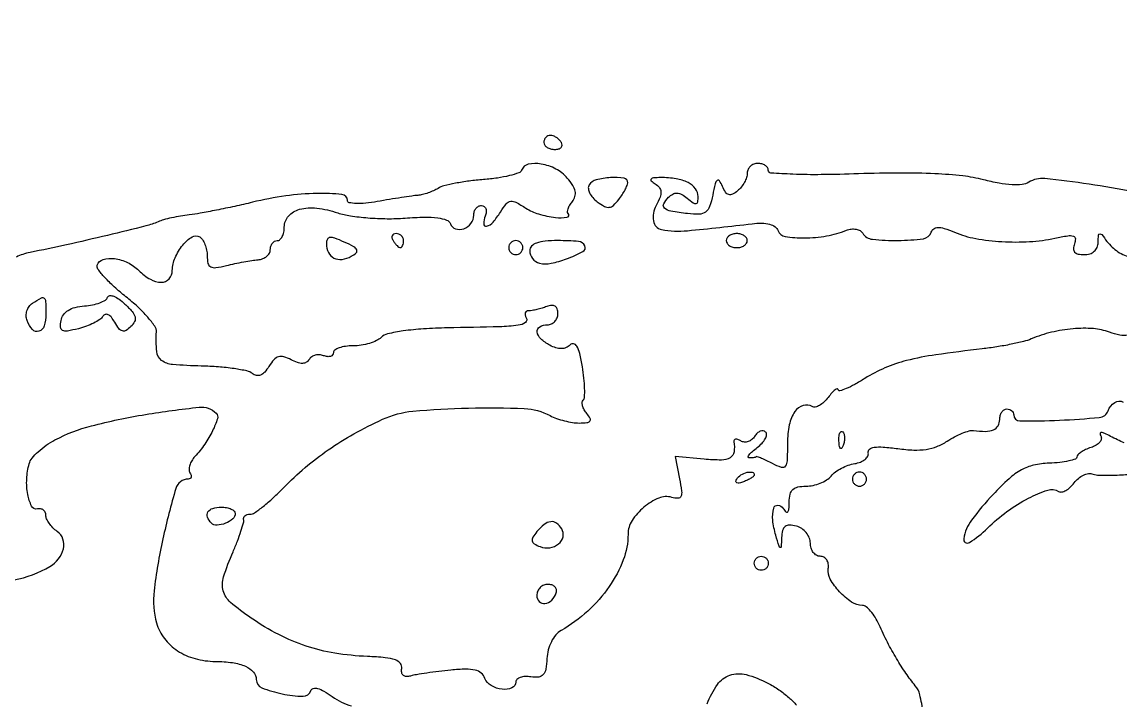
# Model space of a CAD drawing. Extents: x 0 to 4160, y 0 to 3120.
# Drawn here: x 3497.6 to 3654.1, y 2360.5 to 2457.2 of the extents above; entities that cross this region are included whole.
import ezdxf

# ---------------------------------------------------------------- set-up
doc = ezdxf.new("R2010")
doc.units = 0

msp = doc.modelspace()

# ---------------------------------------------------------------- linework, layer by layer
for points in [[(4159.499279, 606.274193, 0.000001), (4159.667734, 974.478125, 0.000057), (4159.806661, 1380.08378, 0.000034), (4159.883999, 1862.25), (4160, 3120), (3296.563358, 3120), (2433.126717, 3120)], [(757.647081, 3119.740147, 0.000002), (520.492565, 3119.487217, 0.4139)], [(1964.75, 0.149832, 0.000016), (2717.930904, 0.232101, 0.000028), (3351.473438, 0.357111)], [(3655.231105, 2412.533536, -0.106267), (3654.12608, 2412.517767, -0.041487), (3652.651276, 2412.942485, 0.072861), (3650.352457, 2413.451374, 0.039459), (3647.44997, 2413.432549, 0.037539), (3644.366287, 2412.933622, 0.041595), (3641.5, 2411.988249, -0.039782), (3640.40686, 2411.623313, -0.010671), (3638.61875, 2411.220932, -0.010742), (3636.560937, 2410.849621, -0.010915), (3634.5, 2410.569261, 0.007184), (3627.878206, 2409.718739, 0.026209), (3623.723273, 2408.900178, 0.039252), (3620.634786, 2407.858179, 0.039832), (3617.762985, 2406.350379, -0.014014), (3616.316777, 2405.493139, -0.026292), (3615.096035, 2404.896702, -0.029737), (3614.194067, 2404.575158, -0.486793), (3613.968197, 2404.737455, 0.44259), (3613.828009, 2404.854522, 0.128569), (3613.533997, 2404.732525, 0.048745), (3613.076044, 2404.308907, 0.019644), (3612.534731, 2403.649862, -0.041429), (3611.934671, 2402.980902, -0.057732), (3611.290925, 2402.50011, -0.072795), (3610.702126, 2402.264374, -0.199866), (3610.268789, 2402.333879, 0.216975), (3608.960391, 2402.499946, 0.169307), (3607.794933, 2401.638516, 0.09951), (3606.990247, 2399.73783, 0.050572), (3606.727273, 2397.144501, -0.008739), (3606.683113, 2394.61808, -0.148254), (3606.416909, 2393.839166, -0.330875), (3605.861718, 2393.66252, -0.040114), (3604.613636, 2394.206776, 0.010407), (3603.785543, 2394.628026, 0.015794), (3603.047443, 2394.956036, 0.010444), (3602.431815, 2395.191785, 0.239214), (3602.25, 2395.16898, -0.091335), (3602.105271, 2395.105694, -0.023436), (3601.853125, 2395.05898, -0.023071), (3601.555462, 2395.03206, -0.021613), (3601.25, 2395.031803, -0.466153), (3601.140312, 2395.174306, -0.113553), (3601.286368, 2395.482512, -0.045077), (3601.737792, 2395.958638, -0.018566), (3602.426999, 2396.521471, 0.040755), (3603.111737, 2397.133197, 0.065171), (3603.573102, 2397.765928, 0.091946), (3603.754665, 2398.320307, 0.233753), (3603.622626, 2398.710707, 0.164108), (3603.278088, 2398.881443, 0.128372), (3602.861159, 2398.830924, 0.097561), (3602.43064, 2398.554711, 0.063153), (3602.05743, 2398.092924, -0.082871), (3601.65299, 2397.630807, -0.092603), (3601.134672, 2397.346427, -0.100603), (3600.584644, 2397.281999, -0.117954), (3600.087027, 2397.446214, 0.045944), (3599.660272, 2397.658581, 0.123627), (3599.326381, 2397.700169, 0.236317), (3599.137751, 2397.574905, 0.174868), (3599.093644, 2397.32433, -0.079554), (3599.112832, 2395.873385, -0.22782), (3598.563481, 2395.05917, -0.133707), (3597.315421, 2394.722583, -0.023169), (3594.851154, 2394.842804), (3590.702308, 2395.23846), (3591.33885, 2392.055748, -0.014015), (3591.64033, 2390.292763, -0.134198), (3591.545791, 2389.543199, -0.304859), (3591.122698, 2389.261923, -0.071673), (3590.237697, 2389.394051, 0.173823), (3588.393259, 2389.296382, 0.07552), (3586.267853, 2387.999518, 0.073862), (3584.573363, 2386.08582, 0.145326), (3584, 2384.154807, -0.09129), (3583.323444, 2380.480159, -0.060741), (3581.319409, 2376.681774, -0.056302), (3578.26044, 2373.189151, -0.054223), (3574.462918, 2370.416439, 0.088571), (3573.704651, 2369.779042, 0.057), (3573.072412, 2368.816623, 0.05304), (3572.632536, 2367.652841, 0.052224), (3572.444356, 2366.416439, -0.029072), (3572.284811, 2364.899871, -0.140547), (3571.917773, 2364.124679, -0.189507), (3571.26351, 2363.788415, -0.061179), (3570.154048, 2363.812858, 0.046771), (3569.329315, 2363.854757, 0.073215), (3568.632752, 2363.7216, 0.102119), (3568.167437, 2363.44357, 0.210185), (3568, 2363.062858, -0.302368), (3567.44385, 2362.227281, -0.130176), (3566.054657, 2362.035209, -0.101101), (3564.487532, 2362.559799, -0.171618), (3563.599949, 2363.600134, 0.12994), (3563.066511, 2364.339745, 0.112899), (3562.209249, 2364.767339, 0.066019), (3560.863866, 2364.910469, 0.018361), (3558.74296, 2364.777577, 0.005821), (3557.008545, 2364.584376, 0.006097), (3555.305744, 2364.35349, 0.005872), (3553.840806, 2364.119022, 0.026795), (3553, 2363.927443, -0.079573), (3552.402118, 2363.856083, -0.167453), (3551.971862, 2364.023878, -0.172447), (3551.744225, 2364.416351, -0.085243), (3551.736067, 2365, 0.211928), (3551.542761, 2365.72206, 0.139275), (3550.828868, 2366.2261, 0.060827), (3549.392262, 2366.542072, 0.013173), (3546.851852, 2366.716743, -0.029539), (3542.206033, 2367.18929, -0.039563), (3538.093398, 2368.193595, -0.039796), (3534.208953, 2369.82744, -0.03042), (3530.25, 2372.1926, -0.026977), (3527.329373, 2374.428046, -0.150677), (3526.287254, 2376.073872, -0.145441), (3526.33374, 2378.051989, -0.02457), (3527.685773, 2381.627876, 0.010303), (3528.317901, 2383.165662, 0.013901), (3528.821779, 2384.582876, 0.010904), (3529.179229, 2385.772047, 0.128958), (3529.185773, 2386.25, -0.154429), (3529.203948, 2386.535263, -0.13143), (3529.382696, 2386.779687, -0.102673), (3529.703729, 2386.944128, -0.067288), (3530.117021, 2387, 0.15209), (3530.743962, 2387.195219, 0.016252), (3531.985215, 2388.112143, 0.018833), (3533.419524, 2389.336017, 0.014082), (3534.908248, 2390.786019, -0.02437), (3537.962625, 2393.640915, -0.02456), (3541.272714, 2396.177234, -0.023729), (3544.923625, 2398.452232, -0.019765), (3549, 2400.524333, -0.085001), (3553.326712, 2401.680726, -0.017306), (3561.275021, 2402.13397, -0.015794), (3569.21385, 2402.060689, -0.113124), (3572.890725, 2401.058482, 0.037335), (3573.807062, 2400.652826, 0.023333), (3574.93032, 2400.310929, 0.023375), (3576.075188, 2400.076383, 0.038852), (3577.056703, 2400, 0.023306), (3578.147923, 2400.050892, 0.203355), (3578.565615, 2400.276076, 0.305518), (3578.597452, 2400.663045, 0.045478), (3578.131121, 2401.342009, -0.045442), (3577.748413, 2401.899133, -0.061757), (3577.518012, 2402.463294, -0.077521), (3577.464518, 2402.949279, -0.187217), (3577.607958, 2403.274625, 0.186436), (3577.803844, 2403.717113, 0.017961), (3577.818455, 2404.914705, 0.020913), (3577.721578, 2406.390756, 0.015003), (3577.495182, 2408.028516, 0.015852), (3577.116617, 2409.90501, 0.070567), (3576.709416, 2410.949687, 0.212716), (3576.250924, 2411.290371, 0.256741), (3575.742704, 2411.142704, -0.093137), (3575.165247, 2410.747934, -0.098556), (3574.495372, 2410.599935, -0.082431), (3573.724014, 2410.711412, -0.045877), (3572.846804, 2411.081988, -0.064743), (3571.55705, 2412.004125, -0.177451), (3571.058136, 2412.987424, -0.299647), (3571.419706, 2413.70998, -0.131897), (3572.5, 2414, 0.106303), (3573.072312, 2414.123068, 0.099375), (3573.559375, 2414.472053, 0.096079), (3573.885883, 2414.993529, 0.09222), (3574, 2415.606989, 0.076855), (3573.898658, 2416.262395, 0.176865), (3573.59835, 2416.651801, 0.16701), (3573.103551, 2416.769113, 0.067159), (3572.418213, 2416.606989, -0.017946), (3571.740938, 2416.374612, -0.015436), (3571.014014, 2416.178303, -0.015708), (3570.342915, 2416.041231, -0.042542), (3569.859196, 2416, 0.121649), (3569.536757, 2415.920373, 0.18759), (3569.350575, 2415.70625, 0.151312), (3569.336158, 2415.382488, 0.07457), (3569.5, 2415, -0.389766), (3569.372175, 2414.334388, -0.128324), (3568.361321, 2413.927699, -0.025462), (3565.687082, 2413.72315, -0.001832), (3558.256081, 2413.561399, 0.011729), (3554.835776, 2413.419176, 0.019361), (3551.959496, 2413.119739, 0.018852), (3549.732542, 2412.714162, 0.142848), (3548.806081, 2412.206081, -0.086817), (3548.146302, 2411.742787, -0.036658), (3547.131786, 2411.354286, -0.034858), (3545.960472, 2411.088982, -0.038282), (3544.8, 2411, 0.03285), (3543.727437, 2410.929456, 0.050466), (3542.8225, 2410.715469, 0.065245), (3542.197688, 2410.403293, 0.249262), (3542, 2410.031385, -0.170338), (3541.886291, 2409.707295, -0.150241), (3541.589088, 2409.504982, -0.106442), (3541.136572, 2409.465361, -0.060487), (3540.601151, 2409.599558, 0.078358), (3540.016877, 2409.724099, 0.076955), (3539.418798, 2409.664095, 0.081898), (3538.899061, 2409.433843, 0.109625), (3538.540462, 2409.065469, -0.120033), (3538.12326, 2408.654148, -0.131207), (3537.577321, 2408.498075, -0.091482), (3536.868933, 2408.615978, -0.036019), (3535.962131, 2409.020267, 0.050921), (3534.942439, 2409.438992, 0.146009), (3534.184662, 2409.437417, 0.137696), (3533.524146, 2409.018028, 0.043318), (3532.814023, 2408.073812, -0.043047), (3532.204334, 2407.262225, -0.107717), (3531.606969, 2406.830454, -0.153868), (3531.022088, 2406.768275, -0.123953), (3530.448961, 2407.042359, 0.121501), (3529.674363, 2407.417401, 0.015515), (3527.839623, 2407.747601, 0.017417), (3525.598643, 2408.000114, 0.013695), (3523.157757, 2408.122232, -0.014091), (3519.068252, 2408.330081, -0.144151), (3517.501354, 2408.929347, -0.211006), (3516.811093, 2410.183108, -0.035135), (3516.762876, 2413, 0.167903), (3516.537047, 2413.786596, 0.025819), (3515.520087, 2415.086423, 0.02641), (3514.107773, 2416.547763, 0.020174), (3512.420098, 2417.996335, -0.016543), (3510.750082, 2419.408826, -0.024641), (3509.395763, 2420.760448, -0.021928), (3508.428696, 2421.924387, -0.248335), (3508.334866, 2422.496335, -0.243784), (3509.175003, 2423.308286, -0.104228), (3510.777379, 2423.440612, -0.081781), (3512.660417, 2422.881744, -0.083617), (3514.248632, 2421.751368, 0.065393), (3515.897136, 2420.485644, 0.131732), (3517.46842, 2420.063875, 0.213914), (3518.563817, 2420.554613, 0.179378), (3519.031803, 2421.75, -0.098088), (3519.425602, 2423.564438, -0.068648), (3520.515766, 2425.357188, -0.081016), (3521.843856, 2426.535438, -0.286899), (3522.933465, 2426.541121, -0.110913), (3523.342519, 2426.140889, -0.050362), (3523.686705, 2425.471184, -0.046439), (3523.920989, 2424.660361, -0.047153), (3524, 2423.824406, 0.054294), (3524.115804, 2422.761097, 0.226177), (3524.501388, 2422.266151, 0.154796), (3525.245539, 2422.148394, 0.023141), (3526.75, 2422.447863, -0.00831), (3527.931088, 2422.719601, -0.006735), (3529.20625, 2422.972849, -0.006813), (3530.388604, 2423.174534, -0.017479), (3531.25, 2423.278726, 0.070364), (3531.918805, 2423.432442, 0.080322), (3532.485938, 2423.762233, 0.091177), (3532.866403, 2424.212168, 0.130758), (3533, 2424.714286, -0.076226), (3533.075323, 2425.205493, -0.089419), (3533.29375, 2425.622321, -0.100747), (3533.618637, 2425.900971, -0.127718), (3534, 2426, 0.185742), (3534.381774, 2426.146891, 0.089917), (3534.70625, 2426.567705, 0.069758), (3534.926202, 2427.193065, 0.04977), (3535, 2427.932612, -0.185334), (3535.603138, 2429.503884, -0.145466), (3537.172348, 2430.463537, -0.095728), (3539.616746, 2430.632688, -0.049287), (3542.621671, 2429.959845, 0.042862), (3544.415578, 2429.533937, 0.017302), (3546.918062, 2429.250374, 0.016971), (3549.647908, 2429.129383, 0.020644), (3552.206026, 2429.208522, -0.012275), (3555.004023, 2429.341971, -0.037443), (3556.901949, 2429.24368, -0.059052), (3558.126853, 2428.937998, -0.213629), (3558.682814, 2428.38419, 0.226397), (3559.426022, 2427.679078, 0.168308), (3560.573272, 2427.701658, 0.140829), (3561.608934, 2428.461523, 0.165998), (3562, 2429.606989, -0.077961), (3562.083482, 2430.139138, -0.090312), (3562.325178, 2430.590803, -0.100781), (3562.68481, 2430.892752, -0.125032), (3563.106989, 2431, -0.158089), (3563.480915, 2430.878743, -0.151946), (3563.719716, 2430.559375, -0.112257), (3563.77672, 2430.073899, -0.06502), (3563.638374, 2429.5, 0.090952), (3563.428606, 2428.379102, 0.493473), (3563.846395, 2428.056478, 0.152523), (3564.755118, 2428.628697, 0.036984), (3565.816435, 2430.077674, -0.030192), (3566.646412, 2431.243673, -0.187216), (3567.271711, 2431.603087, -0.162772), (3568.026807, 2431.472547, -0.021539), (3569.440355, 2430.631038, 0.074241), (3571.248424, 2429.797812, 0.039416), (3573.668262, 2429.295109, 0.07357), (3575.293937, 2429.328989, 0.60915), (3575.46577, 2429.867563, -0.21814), (3575.368378, 2430.129603, -0.065976), (3575.457126, 2430.555437, -0.052473), (3575.697322, 2431.062907, -0.036465), (3576.066036, 2431.579568, 0.103108), (3576.439607, 2432.284632, 0.124908), (3576.46439, 2433.030517, 0.089711), (3576.110082, 2433.882132, 0.033737), (3575.335119, 2434.921578, 0.094947), (3573.718382, 2436.21134, 0.078203), (3571.626011, 2436.923252, 0.09631), (3569.781146, 2436.886053, 0.260969), (3568.833333, 2436.050153, -0.229465), (3568.438305, 2435.657667, -0.021995), (3567.100488, 2435.262715, -0.024513), (3565.379551, 2434.92448, -0.016835), (3563.402372, 2434.703341, 0.01326), (3561.349215, 2434.488553, 0.01504), (3559.39539, 2434.171579, 0.014337), (3557.759966, 2433.806585, 0.076479), (3556.919953, 2433.450528, -0.034027), (3556.279318, 2433.112477, -0.021814), (3555.496155, 2432.805199, -0.021913), (3554.699044, 2432.570401, -0.037813), (3554.017581, 2432.455491, 0.012576), (3553.172143, 2432.356452, 0.002633), (3551.697352, 2432.138037, 0.00276), (3549.988404, 2431.866074, 0.002608), (3548.25, 2431.570253, -0.01867), (3546.602371, 2431.344054, -0.033234), (3545.234577, 2431.299374, -0.038614), (3544.252485, 2431.408814, -0.360115), (3544, 2431.713914, 0.386915), (3543.20556, 2432.586857, 0.028085), (3539.66296, 2432.72132, 0.030276), (3535.19221, 2432.368521, 0.024353), (3530.453528, 2431.467111, -0.005209), (3527.921977, 2430.884356, -0.004837), (3525.315609, 2430.339278, -0.004828), (3522.988135, 2429.8993, -0.016217), (3521.453528, 2429.675609, 0.014199), (3520.212742, 2429.499856, 0.012422), (3518.926974, 2429.247308, 0.012585), (3517.776609, 2428.960961, 0.035958), (3517, 2428.68536, -0.042034), (3515.254139, 2428.089544, -0.002453), (3509.785256, 2426.751472, -0.004125), (3503.934203, 2425.401214, -0.005998), (3498.75, 2424.314894, 0.031642), (3497.696935, 2424.037211, 0.04469), (3496.807813, 2423.650343, 0.053046)], [(3656.124901, 2432.935285, 0.009679), (3649.739063, 2434.04412, 0.012927), (3643.4151, 2434.849774, 0.167441), (3641.135699, 2434.3138, -0.116151), (3640.201684, 2433.992329, -0.038908), (3638.749147, 2433.959732, -0.031796), (3636.899211, 2434.180749, -0.017833), (3634.687593, 2434.670994, 0.035885), (3631.732112, 2435.215107, 0.015647), (3627.752723, 2435.530272, 0.013025), (3622.822025, 2435.637253, 0.007413), (3616.858595, 2435.522853, -0.005819), (3611.55246, 2435.404144, -0.012785), (3607.493806, 2435.464371, -0.007559), (3604.377468, 2435.637581, -0.393671), (3604, 2436.042703, 0.154354), (3603.884541, 2436.4078, 0.097856), (3603.559375, 2436.718794, 0.080305), (3603.073559, 2436.928657, 0.061955), (3602.5, 2437, 0.090674), (3601.927343, 2436.895288, 0.09558), (3601.440625, 2436.595343, 0.099644), (3601.114952, 2436.14801, 0.108083), (3601, 2435.622445, -0.081349), (3600.899929, 2435.01144, -0.044126), (3600.59368, 2434.312331, -0.042466), (3600.146065, 2433.637918, -0.051856), (3599.616783, 2433.096921, -0.051467), (3598.892249, 2432.611931, -0.194952), (3598.360408, 2432.557515, -0.178737), (3597.910787, 2432.890081, -0.042319), (3597.45969, 2433.724477, 0.038162), (3597.026882, 2434.541175, 0.462381), (3596.717666, 2434.585062, 0.153399), (3596.437168, 2434.118343, 0.009223), (3596.078193, 2432.5, -0.031717), (3595.632606, 2430.846641, -0.153218), (3595.065578, 2430.070146, -0.155983), (3594.162595, 2429.764361, -0.033223), (3592.485286, 2429.847249, -0.014092), (3590.117593, 2430.190529, -0.135105), (3589.204224, 2430.621361, -0.349236), (3589.085961, 2431.238033, -0.075866), (3589.774285, 2432.174285, -0.070385), (3590.401906, 2432.646335, -0.139933), (3591.003196, 2432.784755, -0.118148), (3591.656855, 2432.591827, -0.042655), (3592.457618, 2432.035174, 0.017636), (3593.301172, 2431.383919, 0.195858), (3593.706726, 2431.28666, 0.325381), (3593.939181, 2431.516896, 0.040283), (3594, 2432.270566, 0.165757), (3593.616655, 2433.39514, 0.111176), (3592.561738, 2434.269887, 0.078475), (3590.874208, 2434.818329, 0.041189), (3588.668213, 2434.984687, 0.015363), (3587.637977, 2434.94574, 0.190028), (3587.290361, 2434.78035, 0.421792), (3587.302349, 2434.526384, 0.040151), (3587.853245, 2434.111861, -0.079502), (3588.467172, 2433.569614, -0.16177), (3588.696047, 2432.975801, -0.109007), (3588.562247, 2432.196485, -0.026058), (3588, 2431, 0.161054), (3587.618127, 2428.80216, 0.319248), (3588.784571, 2427.588044, 0.070533), (3592.473961, 2427.416189, 0.006366), (3601.68357, 2428.40555, -0.031594), (3603.089524, 2428.485187, -0.063916), (3604.186497, 2428.337034, -0.089039), (3604.958526, 2427.974039, -0.147881), (3605.396011, 2427.410394, 0.268784), (3606.414536, 2426.588046, 0.040186), (3609.144784, 2426.386337, 0.041378), (3612.318757, 2426.670508, 0.052461), (3615.148849, 2427.474608, -0.06628), (3615.828522, 2427.647642, -0.072918), (3616.507273, 2427.628185, -0.082292), (3617.081149, 2427.426185, -0.129354), (3617.457866, 2427.068174, 0.23189), (3618.856468, 2426.188403, 0.029761), (3622.500332, 2426.019696, 0.028828), (3626.113392, 2426.276216, 0.287697), (3627.232531, 2427.197592, -0.15091), (3627.593099, 2427.701257, -0.164738), (3628.162016, 2427.891928, -0.079747), (3629.070498, 2427.743157, -0.017281), (3630.565864, 2427.187059, 0.05271), (3633.570707, 2426.305829, 0.030453), (3637.315125, 2425.857889, 0.029682), (3641.254611, 2425.8625, 0.037295), (3644.870616, 2426.353915, -0.012282), (3646.691698, 2426.694832, -0.112133), (3647.491475, 2426.644513, -0.324345), (3647.777391, 2426.274094, -0.099446), (3647.652001, 2425.535512, 0.080494), (3647.508522, 2424.848084, 0.196733), (3647.679398, 2424.370171, 0.160559), (3648.173379, 2424.087002, 0.05057), (3649.031385, 2424, 0.075099), (3649.838217, 2424.121872, 0.105108), (3650.472881, 2424.476276, 0.112689), (3650.879164, 2425.036277, 0.096557), (3651.031803, 2425.75, -0.013319), (3651.078001, 2426.780341, -0.36045), (3651.253774, 2426.964042, -0.255564), (3651.530789, 2426.851829, -0.008649), (3652.285642, 2425.895516, 0.081405), (3653.851277, 2424.415075, 0.09129), (3655.749083, 2423.583655, 0.124059)], [(3496.4612, 2377.633239, 0.085526), (3501.589938, 2379.558982, 0.198208), (3503.496263, 2382.068595, 0.308707), (3502.622551, 2384.534047, -0.041469), (3502.001748, 2385.072263, -0.04117), (3501.476624, 2385.706773, -0.044353), (3501.114314, 2386.338966, -0.10836), (3501, 2386.860243, 0.111591), (3500.906204, 2387.275274, 0.123629), (3500.644714, 2387.591759, 0.117108), (3500.252054, 2387.758282, 0.093212), (3499.790514, 2387.75, -0.341888), (3498.966271, 2388.153281, -0.069603), (3498.423257, 2389.803342, -0.055799), (3498.272903, 2392.028785, -0.057956), (3498.623332, 2394.202921, -0.103409), (3499.025998, 2394.973219, -0.034647), (3499.902715, 2395.901148, -0.03275), (3501.043265, 2396.821631, -0.032033), (3502.302446, 2397.592783, -0.058883), (3507.493593, 2399.5933, -0.021577), (3515.202694, 2401.212722, -0.014541), (3522.848458, 2402.249883, -0.226547), (3525.274478, 2401.392189, -0.28161), (3525.465328, 2400.599949, -0.03588), (3524.778749, 2398.902382, -0.03675), (3523.652262, 2396.977706, -0.035149), (3522.240809, 2395.208049, 0.052553), (3521.801393, 2394.616049, 0.060148), (3521.518416, 2393.970921, 0.069428), (3521.425108, 2393.372107, 0.14335), (3521.549826, 2392.91938, -0.066112), (3521.707677, 2392.567366, -0.138798), (3521.711744, 2392.270068, -0.191143), (3521.56633, 2392.074714, -0.139184), (3521.303128, 2392, 0.332229), (3519.53769, 2390.681399, 0.017737), (3517.681146, 2383.479766, 0.024603), (3516.425324, 2376.05868, 0.099138), (3516.787083, 2371.5, 0.093949), (3517.898662, 2369.27973, 0.085146), (3519.778761, 2367.530349, 0.07875), (3522.27452, 2366.408797, 0.065001), (3525.168213, 2366.014742, -0.032833), (3527.629309, 2365.839298, -0.069913), (3529.461128, 2365.31967, -0.105677), (3530.591564, 2364.501366, -0.185497), (3531, 2363.438324, 0.305878), (3531.791942, 2362.264903, 0.044762), (3534.687269, 2361.388368, 0.045236), (3537.667254, 2361.046887, 0.329373), (3538.775236, 2361.825708, -0.253139), (3539.126639, 2362.15517, -0.130983), (3539.746198, 2362.153212, -0.067318), (3540.651917, 2361.772332, -0.024143), (3541.824863, 2361.002536, 0.086463), (3544.562289, 2359.657976, 0.01282)], [(3626.089856, 2358.719722, 0.022341), (3625.601164, 2361.267804, 0.115145), (3624.963254, 2362.544276, -0.022829), (3623.624827, 2364.315625, -0.016346), (3622.287494, 2366.407874, -0.015317), (3620.995072, 2368.743491, -0.013555), (3619.791471, 2371.25, 0.031834), (3619.237783, 2372.302682, 0.040243), (3618.591544, 2373.192187, 0.044934), (3617.950632, 2373.816459, 0.172284), (3617.433772, 2374, -0.148676), (3615.880967, 2374.472168, -0.058113), (3614.158294, 2375.94233, -0.058336), (3612.838742, 2377.745735, -0.16759), (3612.560264, 2379.25, 0.0791), (3612.554353, 2379.919279, 0.103916), (3612.331835, 2380.48659, 0.119198), (3611.929353, 2380.863529, 0.129558), (3611.411516, 2381, -0.132453), (3610.873239, 2381.145139, -0.100561), (3610.414633, 2381.55324, -0.087825), (3610.106102, 2382.16371, -0.07332), (3610, 2382.883369, 0.097502), (3609.850026, 2383.645137, 0.076311), (3609.415093, 2384.368896, 0.073995), (3608.767412, 2384.948101, 0.081717), (3608, 2385.289749, 0.053784), (3607.019188, 2385.436293, 0.177318), (3606.406309, 2385.239877, 0.169328), (3606.047995, 2384.685986, 0.048169), (3605.90032, 2383.65638, -0.00455), (3605.826805, 2382.328162, -0.513626), (3605.69891, 2382.248436, -0.224669), (3605.538176, 2382.425445, -0.002548), (3605.068049, 2384, -0.044332), (3604.637814, 2386.1618, -0.094422), (3604.774248, 2387.854192, -0.354747), (3605.369629, 2388.279486, -0.240561), (3606.123851, 2387.833846, 0.049614), (3606.520696, 2387.326842, 0.429898), (3606.777566, 2387.327996, 0.172518), (3606.94419, 2387.708649, 0.016033), (3606.984687, 2388.75, -0.057708), (3607.117524, 2389.83258, -0.145713), (3607.512552, 2390.511802, -0.138972), (3608.229099, 2390.883444, -0.050615), (3609.377555, 2391, 0.05311), (3610.375567, 2391.106309, 0.04275), (3611.407754, 2391.42299, 0.044268), (3612.319883, 2391.888177, 0.079662), (3612.950176, 2392.439966, -0.062892), (3613.565492, 2393.016017, -0.035675), (3614.433796, 2393.554988, -0.03503), (3615.401361, 2393.980316, -0.048042), (3616.322621, 2394.213707, 0.054058), (3617.137679, 2394.430634, 0.076226), (3617.78892, 2394.803761, 0.098449), (3618.181594, 2395.267993, 0.178063), (3618.256682, 2395.753695, -0.280569), (3618.43977, 2396.25836, -0.134805), (3619.09618, 2396.541867, -0.055564), (3620.375216, 2396.578582, -0.013476), (3622.480285, 2396.347648, 0.02396), (3624.731407, 2396.148342, 0.047565), (3626.518346, 2396.24612, 0.05627), (3628.047456, 2396.656406, 0.051414), (3629.497091, 2397.406137, -0.023903), (3630.563319, 2398.034075, -0.025804), (3631.658235, 2398.540007, -0.026501), (3632.634789, 2398.872604, -0.100972), (3633.273488, 2398.91996, 0.032391), (3634.985913, 2398.812806, 0.10002), (3636.116421, 2399.043909, 0.161955), (3636.75983, 2399.610669, 0.132652), (3637, 2400.5, -0.064853), (3637.074694, 2401.073457, -0.082425), (3637.29375, 2401.559375, -0.098894), (3637.618646, 2401.884432, -0.148195), (3638, 2402, -0.082905), (3638.381914, 2401.936237, -0.092618), (3638.70625, 2401.752436, -0.1006), (3638.923128, 2401.478683, -0.117908), (3639, 2401.15723, 0.412761), (3639.8649, 2400.288028, 0.012248), (3645.521968, 2400.398543, 0.012785), (3651.193876, 2400.793929, 0.284102), (3652.454707, 2401.75, -0.155555), (3653.392063, 2402.916206, -0.266999), (3654.600555, 2402.992807, -0.183922)], [(3654.739415, 2397.1604, -0.018792), (3652.813581, 2398.099768, 0.016939), (3651.962674, 2398.518726, 0.093516), (3651.468435, 2398.638187, 0.414715), (3651.310458, 2398.495212, 0.151782), (3651.393844, 2398.171765, -0.189021), (3651.474222, 2397.729903, -0.125021), (3651.250687, 2397.258082, -0.088813), (3650.738944, 2396.82491, -0.05454), (3650.014521, 2396.504609, 0.030439), (3649.243191, 2396.207043, 0.041173), (3648.591765, 2395.841509, 0.0469), (3648.133399, 2395.465217, 0.200026), (3648, 2395.145105, -0.322161), (3647.791509, 2394.855107, -0.026386), (3646.83965, 2394.59025, -0.027587), (3645.563997, 2394.379842, -0.017115), (3644.049873, 2394.267466, 0.043782), (3641.833213, 2393.983605, 0.073489), (3640.080742, 2393.320791, 0.058221), (3638.334367, 2392.061831, 0.018594), (3636.049873, 2389.810401, 0.029129), (3632.986568, 2386.153246, 0.119128), (3631.861879, 2383.507014, 0.643373), (3632.667875, 2382.964856, 0.058078), (3635.25, 2384.999207, -0.037339), (3638.023916, 2387.377097, -0.038942), (3641.083455, 2389.27908, -0.039789), (3643.839661, 2390.440525, -0.221743), (3645.391797, 2390.257856, 0.186673), (3645.837182, 2390.174748, 0.079573), (3646.417571, 2390.382297, 0.063126), (3647.038846, 2390.833687, 0.046286), (3647.60366, 2391.47265, -0.061422), (3648.204746, 2392.11264, -0.065475), (3648.931246, 2392.571447, -0.073391), (3649.667495, 2392.787948, -0.12715), (3650.297219, 2392.716188, 0.088637), (3651.177904, 2392.547184, 0.010675), (3653.162634, 2392.564183, 0.012428), (3655.540805, 2392.694561, 0.00993)], [(3595.29335, 2359.966216, -0.062838), (3596.74593, 2362.713066, -0.158797), (3598.532173, 2364.053824, -0.149675), (3600.840898, 2364.127215, -0.053832), (3603.936248, 2362.916212, -0.029306), (3605.504983, 2361.977825, -0.030609), (3606.929463, 2360.874848, -0.032158), (3608.031881, 2359.774704, -0.104074)]]:
    msp.add_lwpolyline(points, format="xyb")
for points in [[(3572, 2440, 0.153634), (3572.120018, 2439.618621, 0.097988), (3572.457961, 2439.29375, 0.080552), (3572.962904, 2439.074545, 0.062283), (3573.559017, 2439, 0.066118), (3574.110654, 2439.073267, 0.138808), (3574.478525, 2439.29375, 0.191142), (3574.607943, 2439.620352, 0.139169), (3574.5, 2440, 0.06081), (3574.193797, 2440.382515, 0.051032), (3573.7871, 2440.70625, 0.053229), (3573.346558, 2440.926698, 0.089642), (3572.940983, 2441, 0.105429), (3572.581949, 2440.923444, 0.099231), (3572.276414, 2440.70625, 0.096318), (3572.071618, 2440.381732, 0.092995)], [(3578.458879, 2433.933465, 0.167315), (3578.344273, 2433.42577, 0.085378), (3578.52701, 2432.790004, 0.06925), (3578.970336, 2432.125737, 0.05321), (3579.616436, 2431.538518, 0.033471), (3580.642996, 2430.88853, 0.151221), (3581.330335, 2430.751081, 0.164395), (3581.941996, 2431.030619, 0.041477), (3582.684771, 2431.855053, 0.018832), (3583.166217, 2432.539842, 0.020796), (3583.578071, 2433.237109, 0.020712), (3583.877964, 2433.8571, 0.09194), (3583.968197, 2434.25, 0.384359), (3583.435881, 2434.892972, 0.050734), (3581.51041, 2434.97773, 0.047377), (3579.454876, 2434.662702, 0.195034)], [(3550.5, 2426, 0.029505), (3550.768994, 2425.617226, 0.035638), (3551.066025, 2425.29375, 0.038439), (3551.34829, 2425.065539, 0.151918), (3551.559017, 2425, 0.210953), (3551.727648, 2425.07446, 0.081139), (3551.870461, 2425.29375, 0.061769), (3551.967655, 2425.617151, 0.042167), (3552, 2426, 0.105053), (3551.918938, 2426.381556, 0.099167), (3551.688914, 2426.70625, 0.09642), (3551.345238, 2426.923877, 0.093332), (3550.940983, 2427, 0.108972), (3550.586039, 2426.921712, 0.182303), (3550.3746, 2426.70625, 0.161196), (3550.343488, 2426.3821, 0.082592)], [(3598, 2426, 0.148195), (3598.115568, 2425.618646, 0.098894), (3598.440625, 2425.29375, 0.082425), (3598.926543, 2425.074694, 0.064853), (3599.5, 2425, 0.064853), (3600.073457, 2425.074694, 0.082425), (3600.559375, 2425.29375, 0.098894), (3600.884432, 2425.618646, 0.148195), (3601, 2426, 0.148195), (3600.884432, 2426.381354, 0.098894), (3600.559375, 2426.70625, 0.082425), (3600.073457, 2426.925306, 0.064853), (3599.5, 2427, 0.064853), (3598.926543, 2426.925306, 0.082425), (3598.440625, 2426.70625, 0.098894), (3598.115568, 2426.381354, 0.148195)], [(3541, 2425.537578, 0.115644), (3541.287465, 2424.311314, 0.162845), (3542.073982, 2423.521629, 0.150249), (3543.231259, 2423.327398, 0.094839), (3544.541066, 2423.763043, 0.056406), (3545.246532, 2424.269776, 0.33396), (3545.327364, 2424.68878, 0.158404), (3544.902253, 2425.128726, 0.015206), (3543.548985, 2425.795727, 0.015826), (3542.187412, 2426.364784, 0.116817), (3541.494372, 2426.456552, 0.274303), (3541.131607, 2426.188501, 0.10008)], [(3567, 2425, 0.099038), (3567.076342, 2424.618362, 0.097945), (3567.29375, 2424.29375, 0.097945), (3567.618362, 2424.076342, 0.099038), (3568, 2424, 0.099038), (3568.381638, 2424.076342, 0.097945), (3568.70625, 2424.29375, 0.097945), (3568.923658, 2424.618362, 0.099038), (3569, 2425, 0.099038), (3568.923658, 2425.381638, 0.097945), (3568.70625, 2425.70625, 0.097945), (3568.381638, 2425.923658, 0.099038), (3568, 2426, 0.099038), (3567.618362, 2425.923658, 0.097945), (3567.29375, 2425.70625, 0.097945), (3567.076342, 2425.381638, 0.099038)], [(3570, 2424.583333, 0.164497), (3570.390298, 2423.429097, 0.175467), (3571.391198, 2422.785783, 0.105592), (3573.03322, 2422.763699, 0.041015), (3575.229513, 2423.392733, 0.030222), (3577.567455, 2424.440582, 0.402218), (3577.841317, 2425.255545, 0.267137), (3576.954351, 2425.872912, 0.021499), (3574, 2426, 0.021031), (3572.169423, 2425.922968, 0.064155), (3570.955882, 2425.661458, 0.11467), (3570.25732, 2425.214958, 0.195881)], [(3501, 2415.5, -0.072751), (3500.757429, 2413.841682, -0.243737), (3500.017294, 2413.076319, -0.300004), (3499.105489, 2413.317822, -0.090887), (3498.322898, 2414.600925, -0.089203), (3498.193534, 2415.279157, -0.07897), (3498.299018, 2415.991183, -0.080028), (3498.617582, 2416.627109, -0.095843), (3499.104283, 2417.085612, -0.013666), (3500.369876, 2417.839337, -0.311081), (3500.769791, 2417.801888, -0.214554), (3500.97284, 2417.383194, -0.007211)], [(3513.132204, 2413.744483, -0.055791), (3512.447083, 2413.202781, -0.208403), (3511.915978, 2413.124341, -0.166269), (3511.416821, 2413.461321, -0.033506), (3510.820888, 2414.369977, 0.04143), (3510.347735, 2415.067112, 0.109766), (3509.879318, 2415.440535, 0.196188), (3509.46364, 2415.468394, 0.175955), (3509.12315, 2415.199261, -0.108288), (3508.688954, 2414.750865, -0.029837), (3507.834954, 2414.254964, -0.02867), (3506.774931, 2413.795365, -0.026477), (3505.640997, 2413.446032, -0.017193), (3504.069698, 2413.108621, -0.154041), (3503.378719, 2413.197932, -0.281229), (3503.088274, 2413.633335, -0.057624), (3503.160754, 2414.596211, -0.104859), (3503.510227, 2415.424624, -0.100969), (3504.169635, 2416.053092, -0.079805), (3505.161861, 2416.473593, -0.04124), (3506.495818, 2416.687696, 0.030736), (3507.660006, 2416.849577, 0.039701), (3508.696972, 2417.146613, 0.044314), (3509.482546, 2417.523098, 0.180308), (3509.809572, 2417.928717, -0.309127), (3510.10778, 2418.155146, -0.106252), (3510.670914, 2418.063169, -0.062119), (3511.430237, 2417.650625, -0.032075), (3512.267978, 2416.964967, -0.024931), (3513.310028, 2415.892301, -0.11523), (3513.715659, 2415.134784, -0.181539), (3513.650552, 2414.465613, -0.083733)], [(3614.683114, 2396.8125, -0.054073), (3614.461564, 2396.395823, -0.470617), (3614.279315, 2396.37858, -0.168741), (3614.137993, 2396.670344, -0.018894), (3614.078947, 2397.416667, -0.028489), (3614.089945, 2398.112848, -0.077125), (3614.200665, 2398.592839, -0.208169), (3614.385309, 2398.77538, -0.296942), (3614.604167, 2398.729167, -0.126455), (3614.797407, 2398.402231, -0.060344), (3614.876576, 2397.916927, -0.05415), (3614.839148, 2397.359369, -0.051402)], [(3602, 2392.606989, -0.2252), (3601.911231, 2392.419896, -0.029412), (3601.544118, 2392.154486, -0.029555), (3601.042538, 2391.875192, -0.020646), (3600.448062, 2391.618443, -0.036408), (3599.868281, 2391.443138, -0.155351), (3599.512472, 2391.474315, -0.32948), (3599.393111, 2391.674071, -0.1144), (3599.507079, 2392.011454, -0.115814), (3600.098109, 2392.603931, -0.080554), (3600.973761, 2392.969265, -0.115534), (3601.708846, 2392.972535, -0.349578)], [(3616, 2392, 0.099038), (3616.076342, 2391.618362, 0.097945), (3616.29375, 2391.29375, 0.097945), (3616.618362, 2391.076342, 0.099038), (3617, 2391, 0.099038), (3617.381638, 2391.076342, 0.097945), (3617.70625, 2391.29375, 0.097945), (3617.923658, 2391.618362, 0.099038), (3618, 2392, 0.099038), (3617.923658, 2392.381638, 0.097945), (3617.70625, 2392.70625, 0.097945), (3617.381638, 2392.923658, 0.099038), (3617, 2393, 0.099038), (3616.618362, 2392.923658, 0.097945), (3616.29375, 2392.70625, 0.097945), (3616.076342, 2392.381638, 0.099038)], [(3528, 2387.106989, -0.218907), (3527.6448, 2386.334562, -0.081579), (3526.599301, 2385.699345, -0.081237), (3525.401339, 2385.430132, -0.214275), (3524.597766, 2385.735568, -0.104297), (3524.047981, 2386.579208, -0.235241), (3524.116527, 2387.319195, -0.186855), (3524.79516, 2387.83178, -0.069473), (3526, 2388, -0.042713), (3526.765672, 2387.934472, -0.06238), (3527.4125, 2387.737678, -0.081888), (3527.850784, 2387.448422, -0.208972)], [(3571.009821, 2384.511833, 0.035728), (3570.435113, 2383.709024, 0.191145), (3570.34463, 2383.188584, 0.209307), (3570.637392, 2382.776981, 0.043397), (3571.454593, 2382.379051, 0.127721), (3572.851215, 2382.221488, 0.136751), (3574.107487, 2382.772797, 0.167237), (3574.740398, 2383.795816, 0.196524), (3574.553851, 2384.912868, 0.096738), (3573.813276, 2385.713499, 0.188214), (3572.984508, 2385.933434, 0.142888), (3572.055068, 2385.544266, 0.049461)], [(3604, 2380, -0.099038), (3603.923658, 2379.618362, -0.097945), (3603.70625, 2379.29375, -0.097945), (3603.381638, 2379.076342, -0.099038), (3603, 2379, -0.099038), (3602.618362, 2379.076342, -0.097945), (3602.29375, 2379.29375, -0.097945), (3602.076342, 2379.618362, -0.099038), (3602, 2380, -0.099038), (3602.076342, 2380.381638, -0.097945), (3602.29375, 2380.70625, -0.097945), (3602.618362, 2380.923658, -0.099038), (3603, 2381, -0.099038), (3603.381638, 2380.923658, -0.097945), (3603.70625, 2380.70625, -0.097945), (3603.923658, 2380.381638, -0.099038)], [(3571, 2375.416667, 0.190724), (3571.346973, 2374.540134, 0.244413), (3572.153639, 2374.257027, 0.165501), (3573.122932, 2374.749304, 0.113253), (3573.770833, 2375.8125, 0.134046), (3573.795817, 2376.264262, 0.144529), (3573.585286, 2376.651172, 0.119977), (3573.158616, 2376.910766, 0.077096), (3572.583333, 2377, 0.099038), (3571.979073, 2376.879125, 0.097945), (3571.465104, 2376.534896, 0.097945), (3571.120875, 2376.020927, 0.099038)]]:
    msp.add_lwpolyline(points, format="xyb", close=True)

doc.saveas('drawing.dxf')
